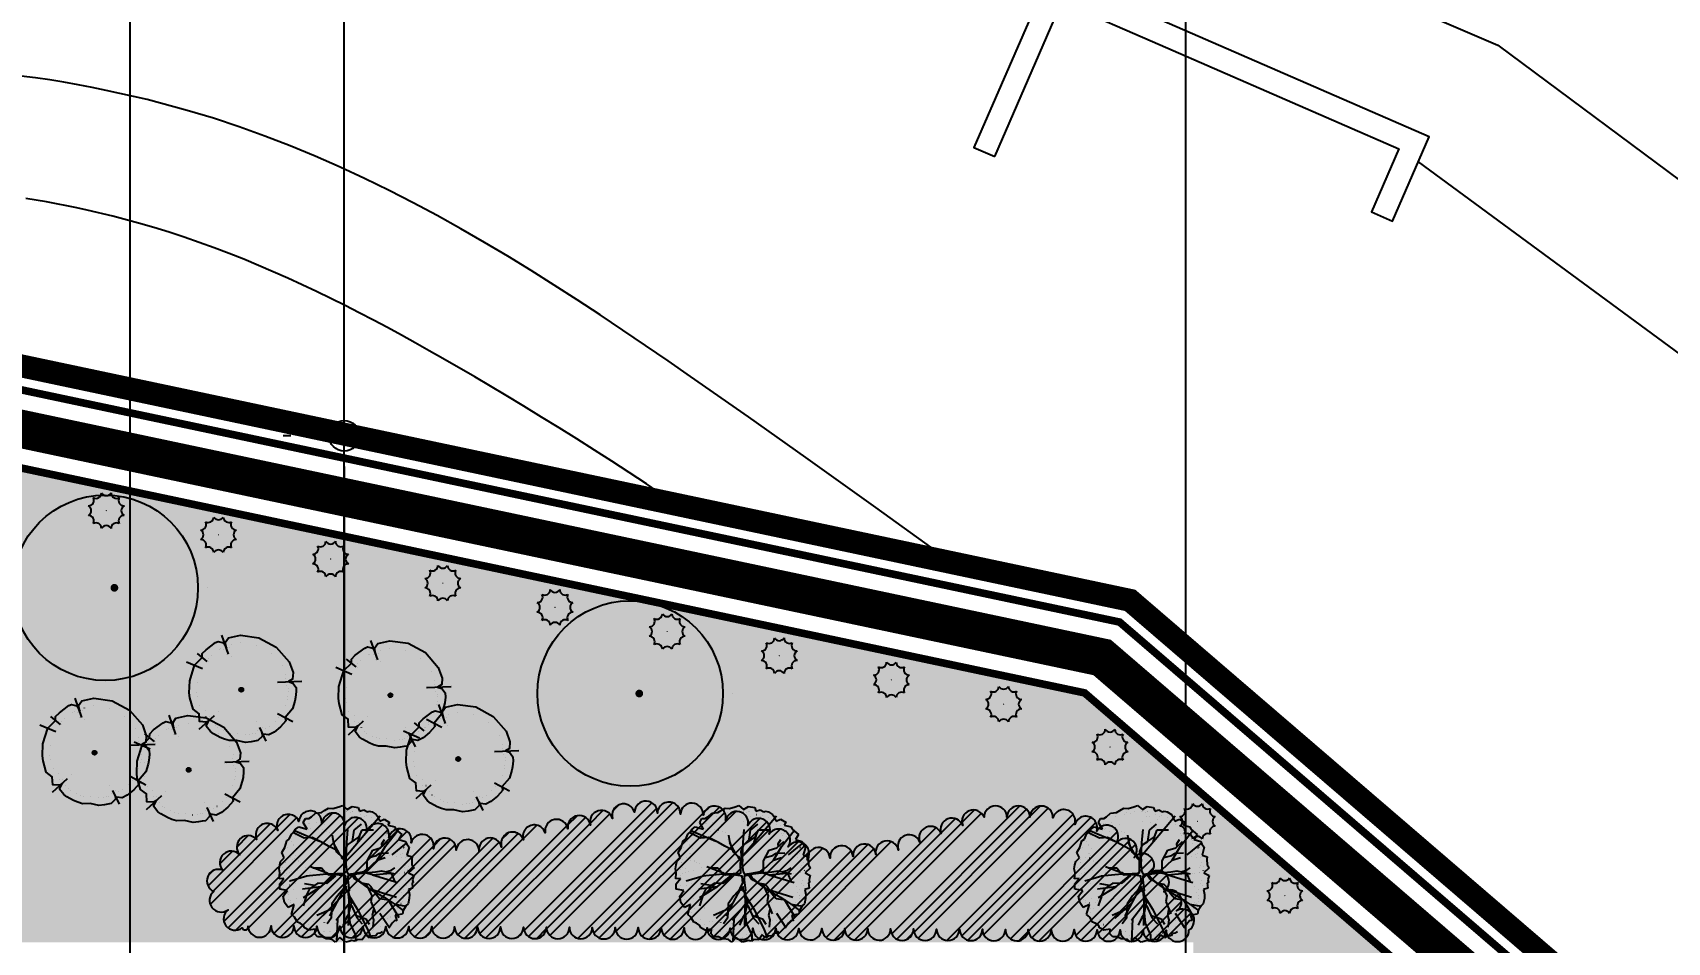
# Model space of a CAD drawing. Header units: millimetres. Extents: x 0 to 190005487, y 0 to 455456909.
# Drawn here: x 101599 to 122968, y 167891 to 179783 of the extents above; entities that cross this region are included whole.
import ezdxf
from ezdxf.xclip import XClip

# ---------------------------------------------------------------- set-up
doc = ezdxf.new("R2010")
doc.units = ezdxf.units.MM
doc.header["$LTSCALE"] = 800
doc.header["$MEASUREMENT"] = 0
doc.header["$XCLIPFRAME"] = 0
doc.header["$PDSIZE"] = -10
for name, pattern in [('CEN', [62, 60, -1, 0, -1]), ('CENTER', [2, 1.25, -0.25, 0.25, -0.25]), ('CONT', [2, 1, 1]), ('DOT2', [0.125, 0, -0.125]), ('XREF_BASE$0$PHANTOM', [63.5, 31.75, -6.35, 6.35, -6.35, 6.35, -6.35]), ('XREF_BASE$0$PHANTOMX2', [5, 2.5, -0.5, 0.5, -0.5, 0.5, -0.5])]:
    doc.linetypes.add(name, pattern=pattern)
doc.layers.get('0').update_dxf_attribs({"linetype": 'CONTINUOUS'})
doc.layers.get('Defpoints').update_dxf_attribs({"color": 153, "linetype": 'CONTINUOUS'})
for name, color, linetype in [('0-녹지', 71, 'CONTINUOUS'), ('1-1CON', 35, 'CONTINUOUS'), ('1-5CON', 30, 'CONTINUOUS'), ('1-HY', 8, 'CONTINUOUS'), ('1-낙차구조물', 7, 'CONTINUOUS'), ('1-물선', 5, 'CONTINUOUS'), ('_관목_Out', 7, 'CONTINUOUS'), ('_관목_Plant', 76, 'CONTINUOUS'), ('_교목_Plant', 90, 'CONTINUOUS'), ('CE-SLOP-FILL', 1, 'CONTINUOUS'), ('CEN', 1, 'CEN'), ('LSMD_CONT_LDREG_41500', 1, 'CONTINUOUS'), ('tc-2', 252, 'CONTINUOUS'), ('TEXT', 6, 'CONTINUOUS'), ('XREF_BASE$0$CE_PROPERTY LINE', 2, 'XREF_BASE$0$PHANTOM'), ('XREF_BASE$0$성토옹벽', 6, 'CONTINUOUS'), ('XREF_BASE$0$절토옹벽', 2, 'CONTINUOUS'), ('성토옹벽', 6, 'CONTINUOUS')]:
    doc.layers.add(name, color=color, linetype=linetype)
doc.styles.get("Standard").update_dxf_attribs({"font": 'SIMPLEX.shx'})
doc.dimstyles.new('SHP 600', dxfattribs={"dimscale": 400, "dimtxt": 3.5, "dimasz": 1, "dimexe": 2, "dimexo": 2, "dimgap": 1, "dimtad": 1, "dimdec": 0, "dimzin": 0, "dimdsep": 46, "dimtxsty": 'Standard', "dimblk": 'DIMDOT', "dimcen": 0.09, "dimclrt": 3, "dimadec": 0, "dimazin": 1, "dimtfac": 1, "dimtdec": 0, "dimtix": 1, "dimtmove": 2, "dimatfit": 0, "dimldrblk": 'DIMDOT', "dimfxl": 1, "dimtfillclr": 3, "dimtolj": 1, "dimtzin": 0, "dimarcsym": 0})

# ---------------------------------------------------------------- blocks, each defined once
blk = doc.blocks.new('G$C940A8A8A')
at = {"layer": 'LSMD_CONT_LDREG_41500', "color": 1, "linetype": 'Continuous', "const_width": 300, "flags": 128}
blk.add_lwpolyline([(142885, 66413), (152606, 122087), (144785, 119579), (143421, 121130), (137727, 124230), (130217, 126970), (123087, 133510), (108147, 137630), (87787, 140640), (75957, 139800), (74927, 144400), (66787, 156160), (47607, 165750), (36878, 161359), (29518, 161359), (25251, 162513), (21834, 161660), (14411, 163566), (13684, 162297), (13684, 140689), (13684, 131660)], dxfattribs=at)
blk = doc.blocks.new('현황측량 지적')
at = {"layer": '1-1CON', "color": 8, "linetype": 'Continuous', "elevation": 91000}
blk.add_lwpolyline([(-18911, 14764), (-19097, 14889), (-19323, 15039), (-19549, 15188), (-19776, 15335), (-20003, 15482), (-20232, 15627), (-20461, 15770), (-20692, 15913), (-20923, 16054), (-21155, 16193), (-21567, 16437), (-21982, 16677), (-22163, 16780), (-22344, 16882), (-22526, 16982), (-22708, 17082), (-22892, 17179), (-23076, 17276), (-23261, 17370), (-23447, 17463), (-23634, 17554), (-23822, 17643), (-24011, 17729), (-24201, 17813), (-24392, 17895), (-24584, 17975), (-24777, 18051), (-24972, 18125), (-25168, 18196), (-25365, 18264), (-25563, 18328), (-25763, 18390), (-25964, 18448), (-26297, 18537), (-26634, 18617), (-26767, 18647), (-26900, 18675), (-27033, 18701), (-27167, 18725), (-27302, 18748), (-27436, 18768)], dxfattribs=at)
at = {"layer": '1-5CON', "color": 8, "linetype": 'Continuous', "elevation": 90000}
blk.add_lwpolyline([(-15312, 14003), (-15415, 14077), (-15870, 14404), (-16325, 14731), (-16782, 15057), (-17239, 15383), (-17989, 15914), (-18744, 16442), (-19038, 16646), (-19333, 16849), (-19630, 17049), (-19928, 17248), (-20227, 17445), (-20527, 17638), (-20829, 17828), (-21134, 18014), (-21440, 18196), (-21748, 18374), (-22059, 18547), (-22372, 18714), (-22687, 18876), (-23006, 19032), (-23327, 19181), (-23651, 19324), (-23979, 19459), (-24310, 19587), (-24645, 19707), (-24983, 19819), (-25325, 19922), (-25850, 20064), (-26385, 20184), (-26568, 20223), (-26753, 20258), (-26938, 20291), (-27123, 20321), (-27310, 20347), (-27496, 20370)], dxfattribs=at)
at = {"layer": '1-HY'}
blk.add_lwpolyline([(-9232, 19250), (-3947, 15360), (4590, 12888), (14814, 11611), (29668, 11486), (43871, 11222), (58268, 11764)], dxfattribs=at)
at = {"layer": '1-낙차구조물', "color": 8}
blk.add_lwpolyline([(-14768, 19319), (-13890, 21336), (-12606, 20777), (-9486, 19419), (-9845, 18594), (-9570, 18474), (-9091, 19574), (-12486, 21052), (-14045, 21731), (-15043, 19438)], close=True, dxfattribs=at)
at = {"layer": '1-물선'}
blk.add_lwpolyline([(-44934, 45628), (-45234, 44552), (-40202, 36006), (-36558, 30745), (-32946, 27280), (-28703, 26132), (-22981, 25082), (-17858, 24152), (-13872, 23215), (-8192, 20776), (-3090, 16980), (4793, 14746), (14711, 13441), (29368, 13349), (43598, 13219), (57613, 14595), (70469, 17006), (84407, 19448), (91500, 21171), (99401, 23893), (104968, 25394), (115413, 27185), (131532, 26112), (138208, 25817)], dxfattribs=at)
at = {"rotation": 14.62512504690287}
blk.add_blockref('G$C940A8A8A', (-38193, -154447), dxfattribs=at)
blk = doc.blocks.new('대지현황레벨1')
at = {"layer": 'Defpoints', "color": 6}
blk.add_lwpolyline([(83289, -54110), (78638, 2214), (71704, -2187), (69992, -1031), (63700, 531), (55741, 1286), (47191, 5814), (31695, 6028), (11235, 3800), (0, 0), (-2158, 4191), (-13004, 13515), (-33984, 17951)], dxfattribs=at)
blk = doc.blocks.new('DIMDOT')
at = {"color": 0}
blk.add_line((-2, 0), (2, 0), dxfattribs=at)
for radius in [0.5, 0.25]:
    blk.add_circle((0, 0), radius, dxfattribs=at)
blk = doc.blocks.new('*D53')
at = {"color": 0, "lineweight": -2}
for p, q in [((104972, 174512), (104872, 174512)), ((105672, 174112), (105672, 126888)), ((104972, 126488), (104872, 126488))]:
    blk.add_line(p, q, dxfattribs=at)
at = {"layer": 'Defpoints', "color": 0}
for p in [(105772, 174512), (105672, 126488), (105772, 126488)]:
    blk.add_point(p, dxfattribs=at)
at = {"color": 0, "linetype": 'ByBlock', "lineweight": -2, "xscale": 400, "yscale": 400, "zscale": 400}
for p, rotation in [((105672, 174512), 90), ((105672, 126488), 270)]:
    blk.add_blockref('DIMDOT', p, dxfattribs=dict(at, rotation=rotation))
at = {"color": 3, "insert": (104571, 145588), "char_height": 1400, "attachment_point": 5, "rotation": 90}
blk.add_mtext('\\A1;48024', dxfattribs=at)
blk = doc.blocks.new('A$C61401735')
at = {"layer": 'CE-SLOP-FILL', "color": 251, "linetype": 'ByBlock', "flags": 128}
blk.add_lwpolyline([(144048, 136424), (143560, 142330), (136626, 137929), (134914, 139085), (128622, 140647), (120664, 141402), (112113, 145930), (96617, 146144), (76157, 143916), (64922, 140116), (62764, 144307), (51919, 153630), (30939, 158067), (16778, 147441), (12496, 138580), (8170, 126494), (4443, 125252), (6722, 116516)], dxfattribs=at)
blk = doc.blocks.new('A$C53055D6E')
at = {"layer": 'XREF_BASE$0$CE_PROPERTY LINE', "color": 8, "linetype": 'XREF_BASE$0$PHANTOMX2', "ltscale": 3, "flags": 128}
blk.add_lwpolyline([(24653, 158067), (15380, 151109), (8259, 149251), (3838, 149290), (748, 147602), (-6916, 147572), (-7299, 146160), (-1843, 125252), (436, 116516), (2171, 109870), (5326, 104706), (5798, 96717), (3940, 88655), (43, 76541), (81, 64279), (3722, 52297), (8342, 45951), (24954, 35648), (27528, 32946), (33205, 26984), (45785, 19196), (55262, 14961), (63842, 9900), (67943, 799), (71065, 403), (74495, 0), (71416, 11497), (72509, 16027), (80907, 20283), (84381, 29814), (86654, 26118), (86417, 19281), (94182, 16961), (94474, 13223), (94701, 13128), (143072, 50641), (145797, 73715), (141926, 86006), (137274, 142330), (130340, 137929), (128629, 139085), (122336, 140647), (114378, 141402), (105827, 145930), (90331, 146144), (69871, 143916), (58636, 140116), (56478, 144307), (45633, 153630)], close=True, dxfattribs=at)
at = {"layer": '성토옹벽', "color": 4, "linetype": 'Continuous', "ltscale": 10, "const_width": 100, "flags": 128}
for points in [[(55628, 144636), (45495, 153353), (24724, 157745), (15091, 150517), (8341, 148908), (803, 147102), (-6147, 145447), (-6595, 145340), (-1228, 124843)], [(54976, 143878), (45038, 152427), (24961, 156673), (15534, 149599), (8574, 147936), (913, 146102), (-5353, 144609), (-260, 125095)]]:
    blk.add_lwpolyline(points, dxfattribs=at)
at = {"layer": '성토옹벽', "color": 4, "linetype": 'CENTER', "ltscale": 100, "const_width": 500, "flags": 128}
blk.add_lwpolyline([(55302, 144257), (45267, 152890), (24842, 157209), (15312, 150058), (8457, 148427), (858, 146602), (-5991, 144975), (-5991, 144975), (-744, 124969)], dxfattribs=at)
blk = doc.blocks.new('XREF_BASE$0$A$C5E376D50')
at = {"layer": 'Defpoints', "linetype": 'Continuous', "flags": 128}
blk.add_lwpolyline([(359200, 258788), (354548, 315113), (347614, 310711), (345903, 311867), (339610, 313429), (331652, 314184), (323101, 318712), (307605, 318926), (287145, 316698), (275910, 312898), (273752, 317089), (262907, 326413), (241927, 330849), (227766, 320223), (223487, 311370)], dxfattribs=at)
blk = doc.blocks.new('XREF_BASE$0$A$C3CBC0631')
at = {"layer": 'XREF_BASE$0$CE_PROPERTY LINE', "color": 8, "linetype": 'XREF_BASE$0$PHANTOMX2', "ltscale": 3, "flags": 128}
blk.add_lwpolyline([(24653, 158067), (15380, 151109), (8259, 149251), (3838, 149290), (748, 147602), (-6916, 147572), (-7299, 146160), (-1843, 125252), (436, 116516), (2171, 109870), (5326, 104706), (5798, 96717), (3940, 88655), (43, 76542), (81, 64279), (3722, 52297), (8342, 45951), (24954, 35648), (27528, 32946), (33205, 26984), (45785, 19196), (55262, 14961), (63842, 9900), (67943, 799), (71065, 403), (74495, 0), (71416, 11497), (72509, 16027), (80907, 20283), (84381, 29814), (86654, 26118), (86417, 19281), (94182, 16961), (94474, 13223), (94701, 13128), (143072, 50641), (145797, 73715), (141926, 86006), (137274, 142330), (130340, 137929), (128629, 139085), (122336, 140647), (114378, 141402), (105828, 145930), (90331, 146144), (69871, 143916), (58636, 140116), (56478, 144307), (45633, 153630)], close=True, dxfattribs=at)
at = {"layer": 'XREF_BASE$0$절토옹벽', "color": 8, "linetype": 'ByBlock', "ltscale": 5, "const_width": 100, "flags": 128}
for points in [[(55628, 144636), (45495, 153353), (24724, 157745), (15091, 150517), (8375, 148764), (803, 147102), (-6578, 145344), (-6578, 145344), (-1228, 124843)], [(54976, 143878), (45038, 152427), (24961, 156673), (15550, 149647), (8574, 147936), (913, 146102), (-5353, 144609), (-260, 125095)]]:
    blk.add_lwpolyline(points, dxfattribs=at)
at = {"layer": 'XREF_BASE$0$절토옹벽', "color": 253, "const_width": 500, "flags": 128}
blk.add_lwpolyline([(55302, 144257), (45267, 152890), (24842, 157209), (15312, 150058), (8492, 148278), (858, 146602), (-5992, 144975), (-5992, 144975), (-744, 124969)], dxfattribs=at)
blk = doc.blocks.new('TL000073_0')
blk.add_hatch(color=256).paths.add_polyline_path([(0.024, 0, 1), (-0.024, 0, 1)])
at = {"color": 0}
blk.add_lwpolyline([(-0.187, 0.55), (-0.149, 0.605), (-0.009, 0.635), (0.205, 0.607), (0.409, 0.497), (0.558, 0.324), (0.604, 0.199), (0.598, 0.124), (0.551, 0.095), (0.6, 0.078), (0.639, 0.026), (0.641, -0.022), (0.634, -0.09), (0.625, -0.132), (0.597, -0.223), (0.511, -0.326), (0.519, -0.364), (0.457, -0.434), (0.382, -0.497), (0.321, -0.528), (0.257, -0.519), (0.24, -0.502), (0.246, -0.541), (0.195, -0.594), (0.156, -0.6), (0.115, -0.608), (0.05, -0.615), (-0.05, -0.593), (-0.141, -0.595), (-0.196, -0.578), (-0.247, -0.557), (-0.325, -0.515), (-0.36, -0.489), (-0.411, -0.424), (-0.375, -0.356), (-0.411, -0.378), (-0.488, -0.373), (-0.493, -0.28), (-0.563, -0.228), (-0.6, -0.096), (-0.607, -0.038), (-0.602, 0.103), (-0.545, 0.287), (-0.456, 0.375), (-0.455, 0.422), (-0.41, 0.467), (-0.299, 0.55), (-0.268, 0.563), (-0.206, 0.548), (-0.173, 0.485)], close=True, dxfattribs=at)
blk.add_circle((0, 0), 0.0236)
at = {"layer": 'tc-2', "linetype": 'CONT', "flags": 128}
for points in [[(-0.149, 0.413), (-0.228, 0.637)], [(-0.399, 0.33), (-0.512, 0.421)], [(-0.638, 0.327), (-0.452, 0.247)], [(0.422, 0.089), (0.707, 0.101)], [(-0.318, -0.305), (-0.495, -0.466)], [(0.422, -0.278), (0.6, -0.373)], [(0.211, -0.44), (0.287, -0.602)]]:
    blk.add_lwpolyline(points, dxfattribs=at)
at = {"layer": 'tc-2', "linetype": 'DOT2'}
blk.add_lwpolyline([(-0.141, 0.49), (-0.119, 0.522), (-0.007, 0.546), (0.177, 0.521), (0.352, 0.427), (0.479, 0.278), (0.517, 0.175), (0.514, 0.127), (0.436, 0.079), (0.524, 0.048), (0.55, 0.014), (0.551, -0.019), (0.545, -0.077), (0.538, -0.113), (0.514, -0.188), (0.432, -0.286), (0.439, -0.32), (0.394, -0.372), (0.33, -0.426), (0.285, -0.449), (0.243, -0.442), (0.179, -0.377), (0.194, -0.478), (0.163, -0.51), (0.136, -0.514), (0.1, -0.521), (0.046, -0.527), (-0.042, -0.508), (-0.124, -0.51), (-0.167, -0.496), (-0.211, -0.478), (-0.278, -0.442), (-0.306, -0.422), (-0.339, -0.379), (-0.269, -0.25), (-0.376, -0.314), (-0.415, -0.311), (-0.418, -0.238), (-0.484, -0.19), (-0.515, -0.082), (-0.521, -0.033), (-0.516, 0.088), (-0.468, 0.245), (-0.384, 0.327), (-0.384, 0.369), (-0.352, 0.401), (-0.257, 0.472), (-0.239, 0.479), (-0.203, 0.471), (-0.173, 0.412), (-0.12, 0.392)], close=True, dxfattribs=at)
at = {"layer": 'tc-2', "linetype": 'DOT2', "flags": 128}
for points in [[(0.422, -0.278), (0, 0), (-0.149, 0.413)], [(-0.399, 0.33), (-0.008, 0.022), (-0.452, 0.247)], [(-0.318, -0.305), (0, 0), (0.422, 0.089)]]:
    blk.add_lwpolyline(points, dxfattribs=at)
blk.add_lwpolyline([(0.211, -0.44), (0, 0)], close=True, dxfattribs=at)
blk = doc.blocks.new('TL000015_0')
at = {"color": 0}
for p, q in [((-0.223, 0.655), (-0.182, 0.679)), ((-0.182, 0.679), (-0.138, 0.675)), ((-0.138, 0.675), (-0.079, 0.692)), ((-0.079, 0.692), (-0.042, 0.707)), ((-0.042, 0.707), (0.008, 0.666)), ((0.008, 0.666), (0.058, 0.697)), ((0.058, 0.697), (0.121, 0.686)), ((0.121, 0.686), (0.134, 0.647)), ((-0.441, 0.534), (-0.419, 0.573)), ((-0.401, 0.463), (-0.441, 0.534)), ((-0.419, 0.573), (-0.386, 0.575)), ((-0.386, 0.575), (-0.358, 0.59)), ((-0.358, 0.59), (-0.317, 0.629)), ((-0.317, 0.629), (-0.256, 0.634)), ((-0.256, 0.634), (-0.223, 0.655)), ((-0.007, 0.185), (0.344, 0.601)), ((0.079, 0.456), (0.152, 0.515)), ((0.134, 0.647), (0.177, 0.662)), ((0.177, 0.662), (0.214, 0.642)), ((0.214, 0.642), (0.23, 0.649)), ((0.23, 0.649), (0.262, 0.64)), ((0.262, 0.64), (0.304, 0.616)), ((0.304, 0.616), (0.312, 0.601)), ((0.312, 0.601), (0.34, 0.547)), ((0.34, 0.547), (0.386, 0.568)), ((0.386, 0.568), (0.441, 0.534)), ((0.441, 0.534), (0.423, 0.506)), ((0.423, 0.506), (0.493, 0.49)), ((-0.63, 0.277), (-0.61, 0.344)), ((-0.61, 0.344), (-0.584, 0.362)), ((-0.584, 0.362), (-0.562, 0.414)), ((-0.562, 0.414), (-0.536, 0.436)), ((-0.431, 0.373), (-0.541, 0.426)), ((-0.536, 0.436), (-0.519, 0.466)), ((-0.275, 0.337), (-0.53, 0.447)), ((-0.519, 0.466), (-0.486, 0.49)), ((-0.486, 0.49), (-0.401, 0.463)), ((-0.35, 0.38), (-0.431, 0.373)), ((-0.249, 0.328), (-0.35, 0.38)), ((-0.132, 0.338), (-0.142, 0.402)), ((-0.097, 0.228), (-0.132, 0.338)), ((0.011, 0.461), (0, 0.33)), ((0.01, 0.306), (0.062, 0.338)), ((0.04, 0.326), (0.13, 0.387)), ((0.062, 0.338), (0.079, 0.456)), ((0.117, 0.332), (0.135, 0.396)), ((0.13, 0.387), (0.16, 0.458)), ((0.16, 0.458), (0.275, 0.458)), ((0.348, 0.275), (0.419, 0.338)), ((0.361, 0.316), (0.388, 0.36)), ((0.398, 0.291), (0.523, 0.452)), ((0.493, 0.49), (0.502, 0.466)), ((0.502, 0.466), (0.567, 0.41)), ((0.567, 0.41), (0.536, 0.359)), ((0.536, 0.359), (0.604, 0.34)), ((0.604, 0.34), (0.615, 0.312)), ((-0.673, 0.133), (-0.636, 0.172)), ((-0.66, 0.227), (-0.63, 0.277)), ((-0.636, 0.172), (-0.66, 0.227)), ((-0.183, 0.292), (-0.249, 0.328)), ((-0.11, 0.253), (-0.183, 0.292)), ((-0.137, 0.324), (-0.076, 0.214)), ((-0.044, 0.179), (-0.097, 0.228)), ((-0.076, 0.214), (-0.044, 0.182)), ((-0.017, 0.235), (0.01, 0.306)), ((-0.009, 0.16), (-0.017, 0.235)), ((0, 0.33), (-0.008, 0.158)), ((0.211, 0.14), (0.268, 0.25)), ((0.228, 0.174), (0.307, 0.196)), ((0.268, 0.25), (0.348, 0.275)), ((0.307, 0.196), (0.341, 0.221)), ((0.312, 0.148), (0.398, 0.291)), ((0.312, 0.148), (0.396, 0.174)), ((0.341, 0.221), (0.429, 0.223)), ((0.363, 0.284), (0.361, 0.316)), ((0.466, 0.204), (0.612, 0.321)), ((0.582, 0.281), (0.588, 0.276)), ((0.615, 0.312), (0.639, 0.281)), ((0.639, 0.281), (0.617, 0.198)), ((0.617, 0.198), (0.671, 0.181)), ((0.671, 0.181), (0.667, 0.157)), ((-0.689, 0.059), (-0.682, 0.101)), ((-0.68, 0.018), (-0.689, 0.059)), ((-0.686, -0.042), (-0.68, 0.018)), ((-0.682, 0.101), (-0.673, 0.133)), ((-0.203, 0.006), (-0.413, -0.015)), ((-0.208, 0.017), (-0.368, 0.079)), ((-0.254, 0.066), (-0.342, 0.066)), ((-0.215, 0.017), (-0.254, 0.066)), ((0.267, -0.003), (0.19, 0.02)), ((0.192, 0.017), (0.297, 0.03)), ((0.312, 0.148), (0.204, 0.045)), ((0.211, 0.044), (0.211, 0.14)), ((0.267, -0.003), (0.449, 0.016)), ((0.297, 0.03), (0.358, 0.04)), ((0.358, 0.04), (0.495, 0.008)), ((0.402, 0.03), (0.461, 0.047)), ((0.461, 0.047), (0.495, 0.071)), ((0.461, 0.01), (0.491, -0.068)), ((0.629, 0.042), (0.627, 0.039)), ((0.691, 0.068), (0.635, 0.018)), ((0.635, 0.018), (0.689, -0.01)), ((0.667, 0.157), (0.669, 0.101)), ((0.669, 0.101), (0.691, 0.068)), ((-0.638, -0.038), (-0.686, -0.042)), ((-0.682, -0.095), (-0.638, -0.038)), ((-0.682, -0.147), (-0.682, -0.095)), ((-0.602, -0.161), (-0.682, -0.147)), ((-0.645, -0.219), (-0.602, -0.161)), ((-0.406, -0.014), (-0.58, -0.066)), ((-0.262, -0.123), (-0.45, -0.147)), ((-0.278, -0.133), (-0.443, -0.238)), ((-0.328, -0.112), (-0.428, -0.093)), ((-0.379, -0.144), (-0.418, -0.227)), ((-0.293, -0.088), (-0.379, -0.144)), ((-0.203, -0.09), (-0.293, -0.088)), ((-0.262, -0.123), (-0.278, -0.133)), ((-0.262, -0.123), (-0.138, -0.022)), ((-0.112, -0.012), (-0.203, -0.09)), ((-0.026, -0.149), (-0.173, -0.422)), ((-0.138, -0.022), (-0.123, -0.003)), ((-0.029, -0.144), (-0.093, -0.218)), ((0.111, -0.051), (0.152, -0.083)), ((0.213, -0.129), (0.113, -0.055)), ((0.152, -0.083), (0.226, -0.098)), ((0.199, -0.095), (0.258, -0.218)), ((0.213, -0.129), (0.246, -0.15)), ((0.226, -0.098), (0.25, -0.122)), ((0.239, -0.145), (0.51, -0.229)), ((0.246, -0.15), (0.384, -0.229)), ((0.25, -0.122), (0.295, -0.191)), ((0.267, -0.003), (0.524, -0.08)), ((0.676, -0.138), (0.633, -0.15)), ((0.633, -0.15), (0.643, -0.202)), ((0.682, -0.08), (0.671, -0.083)), ((0.671, -0.083), (0.676, -0.138)), ((0.689, -0.01), (0.676, -0.051)), ((0.676, -0.051), (0.682, -0.08)), ((-0.632, -0.286), (-0.645, -0.219)), ((-0.597, -0.334), (-0.632, -0.286)), ((-0.534, -0.306), (-0.597, -0.334)), ((-0.562, -0.406), (-0.534, -0.306)), ((-0.411, -0.223), (-0.443, -0.318)), ((-0.101, -0.289), (-0.273, -0.448)), ((-0.149, -0.298), (-0.156, -0.445)), ((-0.093, -0.218), (-0.149, -0.298)), ((0.022, -0.306), (-0.105, -0.469)), ((0.014, -0.17), (0.023, -0.261)), ((0.017, -0.199), (0.114, -0.355)), ((0.018, -0.171), (0.047, -0.291)), ((0.023, -0.261), (0.018, -0.518)), ((0.047, -0.291), (0.025, -0.391)), ((0.05, -0.316), (0.108, -0.445)), ((0.258, -0.218), (0.248, -0.274)), ((0.248, -0.274), (0.299, -0.399)), ((0.295, -0.191), (0.339, -0.245)), ((0.339, -0.245), (0.434, -0.257)), ((0.384, -0.229), (0.507, -0.313)), ((0.427, -0.258), (0.534, -0.436)), ((0.49, -0.301), (0.609, -0.323)), ((0.507, -0.313), (0.583, -0.368)), ((0.61, -0.315), (0.578, -0.365)), ((0.63, -0.299), (0.61, -0.315)), ((0.641, -0.243), (0.63, -0.299)), ((0.643, -0.202), (0.641, -0.243)), ((-0.53, -0.434), (-0.562, -0.406)), ((-0.501, -0.484), (-0.53, -0.434)), ((-0.473, -0.497), (-0.501, -0.484)), ((-0.438, -0.521), (-0.473, -0.497)), ((-0.154, -0.352), (-0.301, -0.416)), ((-0.156, -0.445), (-0.198, -0.502)), ((-0.092, -0.452), (-0.102, -0.682)), ((-0.002, -0.443), (-0.034, -0.516)), ((0.025, -0.401), (-0.002, -0.443)), ((0.025, -0.391), (0.035, -0.497)), ((0.035, -0.497), (0.091, -0.617)), ((0.099, -0.418), (0.199, -0.45)), ((0.108, -0.445), (0.162, -0.502)), ((0.114, -0.355), (0.218, -0.562)), ((0.199, -0.45), (0.233, -0.507)), ((0.275, -0.355), (0.263, -0.418)), ((0.263, -0.418), (0.277, -0.46)), ((0.277, -0.46), (0.268, -0.536)), ((0.342, -0.394), (0.435, -0.535)), ((0.467, -0.497), (0.432, -0.545)), ((0.493, -0.469), (0.467, -0.497)), ((0.515, -0.471), (0.493, -0.469)), ((0.571, -0.402), (0.499, -0.415)), ((0.499, -0.415), (0.515, -0.471)), ((0.578, -0.365), (0.571, -0.402)), ((-0.429, -0.543), (-0.438, -0.521)), ((-0.386, -0.567), (-0.429, -0.543)), ((-0.321, -0.556), (-0.386, -0.567)), ((-0.323, -0.606), (-0.321, -0.556)), ((-0.295, -0.634), (-0.323, -0.606)), ((-0.249, -0.634), (-0.295, -0.634)), ((-0.208, -0.656), (-0.249, -0.634)), ((-0.197, -0.656), (-0.208, -0.656)), ((-0.145, -0.663), (-0.197, -0.656)), ((-0.112, -0.689), (-0.145, -0.663)), ((-0.069, -0.643), (-0.112, -0.689)), ((-0.005, -0.689), (-0.069, -0.643)), ((0.11, -0.663), (0.088, -0.68)), ((0.091, -0.617), (0.091, -0.666)), ((0.162, -0.667), (0.11, -0.663)), ((0.197, -0.616), (0.162, -0.667)), ((0.236, -0.647), (0.197, -0.616)), ((0.218, -0.562), (0.25, -0.642)), ((0.258, -0.628), (0.236, -0.647)), ((0.301, -0.626), (0.258, -0.628)), ((0.317, -0.602), (0.301, -0.626)), ((0.343, -0.597), (0.317, -0.602)), ((0.367, -0.584), (0.343, -0.597)), ((0.023, -0.682), (-0.005, -0.689)), ((0.053, -0.673), (0.023, -0.682)), ((0.088, -0.68), (0.053, -0.673))]:
    blk.add_line(p, q, dxfattribs=at)
blk.add_lwpolyline([(0.077, 0.002), (0.077, -0.004), (0.096, -0.035), (0.118, -0.05), (0.109, -0.06), (0.08, -0.038), (0.056, -0.006), (0.014, -0.014), (0.014, -0.054), (0.026, -0.167), (0.005, -0.173), (0.002, -0.124), (-0.007, -0.132), (-0.018, -0.158), (-0.03, -0.145), (-0.001, -0.088), (-0.008, -0.014), (-0.026, -0.011), (-0.074, -0.004), (-0.109, -0.003), (-0.178, -0.004), (-0.214, 0.011), (-0.203, 0.022), (-0.181, 0.009), (-0.098, 0.011), (-0.033, 0.012), (-0.02, 0.019), (-0.023, 0.107), (-0.021, 0.144), (-0.049, 0.173), (-0.042, 0.185), (-0.025, 0.162), (-0.004, 0.157), (-0.007, 0.104), (0.003, 0.028), (0.017, 0.006), (0.093, 0.016), (0.181, 0.031), (0.203, 0.052), (0.206, 0.035), (0.192, 0.025), (0.187, 0.015)], close=True)
at = {"layer": 'tc-2', "linetype": 'DOT2'}
for p, q in [((-0.154, 0.361), (-0.167, 0.673)), ((0.011, 0.461), (-0.095, 0.687)), ((0.011, 0.461), (-0.005, 0.693)), ((0.005, 0.546), (0.062, 0.69)), ((0.05, 0.598), (0.059, 0.701)), ((0.146, 0.478), (0.09, 0.687)), ((0.135, 0.396), (0.174, 0.67)), ((-0.365, 0.475), (-0.426, 0.505)), ((-0.248, 0.335), (-0.424, 0.549)), ((-0.385, 0.519), (-0.373, 0.524)), ((-0.383, 0.458), (-0.385, 0.519)), ((-0.373, 0.524), (-0.287, 0.463)), ((-0.331, 0.436), (-0.352, 0.597)), ((-0.311, 0.534), (-0.316, 0.625)), ((-0.247, 0.458), (-0.311, 0.534)), ((-0.287, 0.463), (-0.269, 0.59)), ((-0.137, 0.324), (-0.277, 0.633)), ((-0.269, 0.59), (-0.172, 0.613)), ((-0.223, 0.514), (-0.222, 0.657)), ((-0.172, 0.613), (-0.157, 0.636)), ((-0.157, 0.636), (-0.115, 0.628)), ((-0.115, 0.628), (-0.071, 0.646)), ((-0.071, 0.646), (0.002, 0.646)), ((0.002, 0.646), (0.005, 0.65)), ((0.005, 0.65), (0.039, 0.631)), ((0.039, 0.631), (0.058, 0.646)), ((0.094, 0.532), (0.05, 0.598)), ((0.058, 0.646), (0.063, 0.643)), ((0.063, 0.643), (0.077, 0.595)), ((0.077, 0.595), (0.141, 0.614)), ((0.121, 0.493), (0.094, 0.532)), ((0.141, 0.614), (0.184, 0.597)), ((0.152, 0.515), (0.27, 0.63)), ((0.158, 0.561), (0.245, 0.647)), ((0.184, 0.597), (0.202, 0.601)), ((0.194, 0.423), (0.437, 0.536)), ((0.202, 0.601), (0.26, 0.581)), ((0.26, 0.581), (0.298, 0.536)), ((0.275, 0.458), (0.388, 0.505)), ((0.298, 0.536), (0.331, 0.54)), ((0.331, 0.54), (0.345, 0.513)), ((0.345, 0.513), (0.414, 0.48)), ((0.388, 0.505), (0.407, 0.549)), ((0.403, 0.4), (0.461, 0.515)), ((-0.604, 0.277), (-0.563, 0.335)), ((-0.543, 0.309), (-0.587, 0.348)), ((-0.563, 0.335), (-0.541, 0.298)), ((-0.541, 0.298), (-0.519, 0.397)), ((-0.519, 0.397), (-0.485, 0.409)), ((-0.485, 0.409), (-0.471, 0.443)), ((-0.471, 0.443), (-0.383, 0.458)), ((-0.254, 0.434), (-0.308, 0.451)), ((-0.137, 0.324), (-0.275, 0.337)), ((-0.205, 0.444), (-0.254, 0.434)), ((-0.178, 0.434), (-0.247, 0.458)), ((-0.142, 0.402), (-0.178, 0.434)), ((-0.137, 0.39), (-0.171, 0.475)), ((0.37, 0.245), (0.403, 0.4)), ((0.388, 0.36), (0.397, 0.419)), ((0.388, 0.275), (0.596, 0.351)), ((0.397, 0.419), (0.427, 0.451)), ((0.414, 0.48), (0.425, 0.47)), ((0.414, 0.422), (0.501, 0.477)), ((0.419, 0.338), (0.449, 0.39)), ((0.425, 0.47), (0.425, 0.431)), ((0.425, 0.431), (0.51, 0.364)), ((0.427, 0.451), (0.444, 0.5)), ((0.449, 0.39), (0.527, 0.429)), ((0.51, 0.364), (0.523, 0.349)), ((0.523, 0.349), (0.517, 0.319)), ((0.527, 0.429), (0.535, 0.431)), ((-0.555, 0.151), (-0.661, 0.207)), ((-0.534, 0.167), (-0.634, 0.201)), ((-0.536, 0.211), (-0.632, 0.286)), ((-0.621, 0.15), (-0.571, 0.18)), ((-0.544, 0.217), (-0.608, 0.333)), ((-0.571, 0.18), (-0.604, 0.277)), ((-0.514, 0.27), (-0.543, 0.309)), ((-0.472, 0.119), (-0.536, 0.211)), ((-0.524, 0.191), (-0.514, 0.27)), ((-0.489, 0.137), (-0.524, 0.191)), ((0.396, 0.174), (0.634, 0.274)), ((0.424, 0.223), (0.508, 0.189)), ((0.429, 0.223), (0.522, 0.24)), ((0.441, 0.193), (0.671, 0.163)), ((0.508, 0.189), (0.554, 0.204)), ((0.517, 0.319), (0.582, 0.281)), ((0.522, 0.24), (0.569, 0.277)), ((0.554, 0.204), (0.635, 0.186)), ((0.563, 0.177), (0.651, 0.23)), ((0.569, 0.277), (0.625, 0.292)), ((0.588, 0.276), (0.575, 0.213)), ((0.575, 0.213), (0.602, 0.174)), ((0.602, 0.174), (0.615, 0.128)), ((-0.446, 0.109), (-0.69, 0.065)), ((-0.531, 0.142), (-0.68, 0.134)), ((-0.651, 0.074), (-0.673, 0.074)), ((-0.583, 0.064), (-0.651, 0.074)), ((-0.635, 0.057), (-0.617, 0.076)), ((-0.614, 0.015), (-0.635, 0.057)), ((-0.585, 0.025), (-0.634, -0.005)), ((-0.63, -0.042), (-0.614, 0.015)), ((-0.625, 0.128), (-0.621, 0.15)), ((-0.624, 0.122), (-0.625, 0.128)), ((-0.617, 0.076), (-0.624, 0.122)), ((-0.499, 0.044), (-0.585, 0.025)), ((-0.56, 0.03), (-0.583, 0.064)), ((-0.368, 0.079), (-0.555, 0.151)), ((-0.494, 0.142), (-0.534, 0.167)), ((-0.365, 0.02), (-0.499, 0.044)), ((-0.421, 0.076), (-0.494, 0.142)), ((-0.342, 0.066), (-0.421, 0.076)), ((-0.303, 0.066), (-0.365, 0.02)), ((0.449, 0.016), (0.69, -0.001)), ((0.495, 0.071), (0.589, 0.069)), ((0.495, 0.008), (0.591, 0.022)), ((0.519, 0.011), (0.685, 0.087)), ((0.538, 0.01), (0.687, -0.067)), ((0.589, 0.069), (0.63, 0.086)), ((0.591, 0.022), (0.682, -0.034)), ((0.627, 0.039), (0.593, 0.02)), ((0.593, 0.02), (0.608, -0.06)), ((0.615, 0.128), (0.603, 0.094)), ((0.603, 0.094), (0.629, 0.042)), ((0.63, 0.086), (0.664, 0.106)), ((-0.413, -0.015), (-0.692, -0.017)), ((-0.58, -0.066), (-0.686, -0.092)), ((-0.634, -0.005), (-0.673, -0.009)), ((-0.527, -0.05), (-0.673, -0.161)), ((-0.58, -0.11), (-0.673, -0.11)), ((-0.45, -0.147), (-0.662, -0.201)), ((-0.64, -0.106), (-0.63, -0.042)), ((-0.539, -0.152), (-0.64, -0.106)), ((-0.454, -0.148), (-0.633, -0.278)), ((-0.595, -0.179), (-0.539, -0.152)), ((-0.524, -0.095), (-0.58, -0.11)), ((-0.428, -0.093), (-0.524, -0.095)), ((-0.316, -0.158), (-0.392, -0.343)), ((0.213, -0.129), (0.342, -0.394)), ((0.483, -0.067), (0.582, -0.147)), ((0.491, -0.068), (0.603, -0.093)), ((0.524, -0.08), (0.679, -0.122)), ((0.545, -0.118), (0.582, -0.21)), ((0.617, -0.106), (0.56, -0.181)), ((0.582, -0.147), (0.658, -0.205)), ((0.603, -0.093), (0.65, -0.144)), ((0.608, -0.06), (0.617, -0.106)), ((-0.597, -0.257), (-0.627, -0.269)), ((-0.443, -0.238), (-0.602, -0.34)), ((-0.6, -0.193), (-0.595, -0.179)), ((-0.588, -0.201), (-0.6, -0.193)), ((-0.509, -0.24), (-0.597, -0.257)), ((-0.47, -0.289), (-0.592, -0.311)), ((-0.571, -0.26), (-0.588, -0.201)), ((-0.569, -0.28), (-0.571, -0.26)), ((-0.534, -0.291), (-0.569, -0.28)), ((-0.357, -0.184), (-0.563, -0.401)), ((-0.524, -0.346), (-0.534, -0.291)), ((-0.453, -0.269), (-0.509, -0.24)), ((-0.443, -0.318), (-0.489, -0.347)), ((-0.418, -0.227), (-0.47, -0.289)), ((0.289, -0.286), (0.298, -0.471)), ((0.434, -0.257), (0.557, -0.294)), ((0.51, -0.229), (0.628, -0.284)), ((0.542, -0.287), (0.529, -0.335)), ((0.576, -0.275), (0.542, -0.287)), ((0.557, -0.294), (0.593, -0.333)), ((0.56, -0.181), (0.58, -0.211)), ((0.58, -0.243), (0.576, -0.275)), ((0.58, -0.211), (0.58, -0.243)), ((0.582, -0.21), (0.64, -0.257)), ((-0.531, -0.36), (-0.524, -0.346)), ((-0.521, -0.388), (-0.531, -0.36)), ((-0.434, -0.458), (-0.521, -0.388)), ((-0.489, -0.347), (-0.499, -0.455)), ((-0.392, -0.343), (-0.497, -0.48)), ((-0.389, -0.337), (-0.434, -0.537)), ((-0.34, -0.478), (-0.434, -0.458)), ((-0.403, -0.548), (-0.34, -0.478)), ((-0.311, -0.48), (-0.391, -0.514)), ((-0.273, -0.448), (-0.383, -0.574)), ((-0.173, -0.422), (-0.329, -0.607)), ((-0.301, -0.416), (-0.311, -0.48)), ((-0.228, -0.487), (-0.276, -0.632)), ((-0.117, -0.499), (-0.249, -0.644)), ((-0.105, -0.469), (-0.184, -0.665)), ((-0.183, -0.489), (-0.161, -0.578)), ((0.143, -0.413), (0.148, -0.673)), ((0.168, -0.462), (0.279, -0.546)), ((0.298, -0.471), (0.35, -0.593)), ((0.299, -0.399), (0.346, -0.418)), ((0.335, -0.38), (0.498, -0.476)), ((0.347, -0.469), (0.343, -0.534)), ((0.346, -0.418), (0.39, -0.467)), ((0.432, -0.545), (0.347, -0.469)), ((0.347, -0.469), (0.367, -0.584)), ((0.372, -0.472), (0.347, -0.469)), ((0.424, -0.446), (0.372, -0.472)), ((0.39, -0.467), (0.424, -0.524)), ((0.451, -0.441), (0.424, -0.446)), ((0.453, -0.423), (0.451, -0.441)), ((0.526, -0.343), (0.453, -0.346)), ((0.453, -0.346), (0.453, -0.423)), ((0.529, -0.335), (0.526, -0.343)), ((-0.391, -0.514), (-0.443, -0.516)), ((-0.302, -0.556), (-0.403, -0.548)), ((-0.232, -0.582), (-0.302, -0.556)), ((-0.225, -0.578), (-0.259, -0.634)), ((-0.169, -0.584), (-0.232, -0.582)), ((-0.198, -0.502), (-0.225, -0.578)), ((-0.119, -0.618), (-0.169, -0.584)), ((-0.161, -0.578), (-0.129, -0.651)), ((-0.044, -0.616), (-0.119, -0.618)), ((-0.003, -0.643), (-0.044, -0.616)), ((-0.034, -0.516), (-0.039, -0.602)), ((-0.039, -0.602), (-0.039, -0.654)), ((0.036, -0.61), (-0.003, -0.643)), ((0.018, -0.518), (0.014, -0.689)), ((0.018, -0.518), (0.084, -0.684)), ((0.098, -0.571), (0.036, -0.61)), ((0.154, -0.61), (0.098, -0.571)), ((0.188, -0.604), (0.154, -0.61)), ((0.162, -0.502), (0.174, -0.58)), ((0.174, -0.58), (0.223, -0.624)), ((0.215, -0.597), (0.188, -0.604)), ((0.218, -0.572), (0.215, -0.597)), ((0.271, -0.515), (0.218, -0.572)), ((0.233, -0.507), (0.28, -0.556)), ((0.268, -0.536), (0.265, -0.57)), ((0.265, -0.57), (0.27, -0.617)), ((0.343, -0.534), (0.271, -0.515)), ((0.279, -0.546), (0.322, -0.609)), ((0.28, -0.556), (0.339, -0.578))]:
    blk.add_line(p, q, dxfattribs=at)
blk = doc.blocks.new('TE000013_0')
at = {"const_width": 0.0239}
blk.add_lwpolyline([(-0.012, 0, 1), (0.012, 0, 1)], format="xyb", close=True, dxfattribs=at)
at = {"color": 0}
for centre, start, end in [((-0.42, 0.727), 240.56118, 359.43882), ((0, 0.839), 210.56118, 329.43882), ((0.42, 0.727), 180.56118, 299.43882), ((-0.727, 0.42), 270.56118, 29.43882), ((-0.839, 0), 300.56118, 59.43882), ((0.727, 0.42), 150.56118, 269.43882), ((0.839, 0), 120.56118, 239.43882), ((-0.727, -0.42), 330.56118, 89.43882), ((-0.42, -0.727), 0.56118, 119.43882), ((0, -0.839), 30.56118, 149.43882), ((0.42, -0.727), 60.56118, 179.43882), ((0.727, -0.42), 90.56118, 209.43882)]:
    blk.add_arc(centre, 0.225, start, end, dxfattribs=at)
blk = doc.blocks.new('TL000074_0')
at = {"const_width": 0.0211}
blk.add_lwpolyline([(-0.0105, 0, 1), (0.0105, 0, 1)], format="xyb", close=True, dxfattribs=at)
at = {"color": 0}
blk.add_circle((-0.0498, 0), 0.5052, dxfattribs=at)
at = {"layer": 'tc-2', "linetype": 'DOT2'}
blk.add_circle((0, 0), 0.5052, dxfattribs=at)
blk = doc.blocks.new('G$CBD6E5784')
at = {"layer": '0-녹지'}
h = blk.add_hatch(color=256, dxfattribs=at)
h.dxf.hatch_style = 1
edge = h.paths.add_edge_path()
edge.add_line((7794, 201355), (7902, 200937))
edge.add_line((7902, 200937), (11057, 195774))
edge.add_line((11057, 195774), (11530, 187784))
edge.add_line((11530, 187784), (9671, 179723))
edge.add_line((9671, 179723), (5774, 167609))
edge.add_line((5774, 167609), (5813, 155347))
edge.add_line((5813, 155347), (9453, 143365))
edge.add_line((9453, 143365), (14073, 137018))
edge.add_line((14073, 137018), (30686, 126716))
edge.add_line((30686, 126716), (33260, 124014))
edge.add_line((33260, 124014), (38937, 118052))
edge.add_line((38937, 118052), (51516, 110264))
edge.add_line((51516, 110264), (60993, 106028))
edge.add_line((60993, 106028), (69573, 100968))
edge.add_line((69573, 100968), (73674, 91866))
edge.add_line((73674, 91866), (80226, 91068))
edge.add_line((80226, 91068), (77147, 102565))
edge.add_line((77147, 102565), (78239, 107093))
edge.add_line((78239, 107093), (86638, 111351))
edge.add_line((86638, 111351), (90112, 120882))
edge.add_line((90112, 120882), (92385, 117186))
edge.add_line((92385, 117186), (92148, 110349))
edge.add_line((92148, 110349), (99913, 108028))
edge.add_line((99913, 108028), (100206, 104291))
edge.add_line((100206, 104291), (100433, 104196))
edge.add_line((100433, 104196), (148803, 141709))
edge.add_line((148803, 141709), (151529, 164783))
edge.add_line((151529, 164783), (147657, 177073))
edge.add_line((147657, 177073), (143006, 233398))
edge.add_line((143006, 233398), (136071, 228996))
edge.add_line((136071, 228996), (134360, 230153))
edge.add_line((134360, 230153), (128068, 231715))
edge.add_line((128068, 231715), (120109, 232470))
edge.add_line((120109, 232470), (111559, 236997))
edge.add_line((111559, 236997), (96063, 237212))
edge.add_line((96063, 237212), (75602, 234983))
edge.add_line((75602, 234983), (64368, 231184))
edge.add_line((64368, 231184), (62206, 235371))
edge.add_line((62206, 235371), (61557, 235935))
edge.add_line((61557, 235935), (61356, 235701))
edge.add_line((61356, 235701), (60704, 234943))
edge.add_line((60704, 234943), (50766, 243492))
edge.add_line((50766, 243492), (30689, 247737))
edge.add_line((30689, 247737), (21282, 240661))
edge.add_line((21282, 240661), (14344, 238855))
edge.add_line((14344, 238855), (6649, 237166))
edge.add_line((6649, 237166), (383, 235672))
edge.add_line((383, 235672), (5488, 216157))
edge.add_line((5488, 216157), (4209, 215824))
edge.add_arc((5432, 220089), 4437, 254.0004, 277.3556)
edge.add_arc((5864, 216679), 1000, 277.8144, 14.3903)
edge.add_line((6833, 216928), (2247, 234509))
edge.add_line((2247, 234509), (18317, 238709))
edge.add_line((18317, 238709), (19275, 235027))
edge.add_line((19275, 235027), (21895, 235027))
edge.add_arc((21895, 236527), 1500, 270, 0)
edge.add_line((23395, 236527), (23395, 240227))
edge.add_line((23395, 240227), (52195, 240227))
edge.add_line((52195, 240227), (52195, 236527))
edge.add_arc((53695, 236527), 1500, 180, 270)
edge.add_line((53695, 235027), (54095, 235027))
edge.add_line((54095, 235027), (54095, 229027))
edge.add_line((54095, 229027), (39995, 229027))
edge.add_arc((39995, 227527), 1500, 90, 180)
edge.add_line((38495, 227527), (38495, 227027))
edge.add_line((38495, 227027), (59470, 227027))
edge.add_line((59470, 227027), (59470, 226827))
edge.add_line((59470, 226827), (38495, 226827))
edge.add_line((38495, 226827), (38495, 226627))
edge.add_line((38495, 226627), (121303, 226628))
edge.add_line((121303, 226628), (114220, 232406))
edge.add_line((114220, 232406), (114852, 233181))
edge.add_line((114852, 233181), (121660, 227628))
edge.add_line((121660, 227628), (140456, 227628))
edge.add_line((140456, 227628), (140492, 199427))
edge.add_line((140492, 199427), (140695, 199427))
edge.add_line((140695, 199427), (140692, 164123))
edge.add_line((140692, 164123), (147022, 164123))
edge.add_line((147022, 164123), (147022, 154032))
edge.add_line((147022, 154032), (140692, 154032))
edge.add_line((140692, 154032), (140692, 141223))
edge.add_line((140692, 141223), (136295, 141223))
edge.add_line((136295, 141223), (136295, 137377))
edge.add_line((136295, 137377), (135545, 136769))
edge.add_line((135545, 136769), (136187, 135930))
edge.add_line((136187, 135930), (120231, 122973))
edge.add_line((120231, 122973), (112105, 117640))
edge.add_line((112105, 117640), (96105, 117631))
edge.add_line((96105, 117631), (96105, 122820))
edge.add_line((96105, 122820), (95679, 122819))
edge.add_arc((95679, 109319), 13500, 90, 149.8113)
edge.add_arc((68883, 124908), 17500, 296.8893, 329.8113, ccw=False)
edge.add_arc((68883, 124908), 17500, 238.204, 296.8893, ccw=False)
edge.add_line((59663, 110034), (27535, 129951))
edge.add_arc((43079, 155024), 29500, 180, 238.204, ccw=False)
edge.add_line((13579, 155024), (13579, 193300))
edge.add_arc((5079, 193300), 8500, 360, 71.3731)
at = {"layer": '_관목_Plant'}
h = blk.add_hatch(dxfattribs=at)
h.set_pattern_fill('ANSI34', color=256, scale=30, style=0)
h.set_pattern_definition([(45, (-2424553.34, 1190841.1), (-404.11153, 404.11153), []), (45, (-2424418.63, 1190841.1), (-404.11153, 404.11153), []), (45, (-2424283.9, 1190841.1), (-404.11153, 404.11153), []), (45, (-2424149.2, 1190841.1), (-404.11153, 404.11153), [])])
edge = h.paths.add_edge_path()
edge.add_arc((39988, 240445), 150, 179.7293, 359.7293)
edge.add_arc((40288, 240443), 150, 179.7293, 359.7293)
edge.add_arc((40588, 240442), 150, 179.7293, 359.7293)
edge.add_arc((40888, 240441), 150, 179.7293, 359.7293)
edge.add_arc((41188, 240439), 150, 179.7293, 359.7293)
edge.add_arc((41488, 240438), 150, 179.7293, 359.7293)
edge.add_arc((41788, 240436), 150, 179.7293, 359.7293)
edge.add_arc((42088, 240435), 150, 179.7293, 359.7293)
edge.add_arc((42388, 240434), 150, 179.7293, 359.7293)
edge.add_arc((42688, 240432), 150, 179.7293, 359.7293)
edge.add_arc((42988, 240431), 150, 179.7293, 359.7293)
edge.add_arc((43288, 240429), 150, 179.7293, 359.7293)
edge.add_arc((43588, 240428), 150, 179.7293, 359.7293)
edge.add_arc((43888, 240426), 150, 179.7293, 359.7293)
edge.add_arc((44188, 240425), 150, 179.7293, 359.7293)
edge.add_arc((44488, 240424), 150, 179.7293, 359.7293)
edge.add_arc((44788, 240422), 150, 179.7293, 359.7293)
edge.add_arc((45088, 240421), 150, 179.7293, 359.7293)
edge.add_arc((45388, 240419), 150, 179.7293, 359.7293)
edge.add_arc((45688, 240418), 150, 179.7293, 359.7293)
edge.add_arc((45988, 240417), 150, 179.7293, 359.7293)
edge.add_arc((46288, 240415), 150, 179.7293, 359.7293)
edge.add_arc((46588, 240414), 150, 179.7293, 359.7293)
edge.add_arc((46888, 240412), 150, 179.7293, 359.7293)
edge.add_arc((47188, 240411), 150, 179.7293, 359.7293)
edge.add_arc((47488, 240409), 150, 179.7293, 359.7293)
edge.add_arc((47788, 240408), 150, 179.7293, 359.7293)
edge.add_arc((48088, 240407), 150, 179.7293, 359.7293)
edge.add_arc((48388, 240405), 150, 179.7293, 359.7293)
edge.add_arc((48688, 240404), 150, 179.7293, 359.7293)
edge.add_arc((48988, 240402), 150, 179.7293, 359.7293)
edge.add_arc((49288, 240401), 150, 179.7293, 359.7293)
edge.add_arc((49588, 240400), 150, 179.7293, 359.7293)
edge.add_arc((49888, 240398), 150, 179.7293, 359.7293)
edge.add_arc((50188, 240397), 150, 179.7293, 359.7293)
edge.add_arc((50488, 240395), 150, 179.7293, 359.7293)
edge.add_arc((50788, 240394), 150, 179.7293, 359.7293)
edge.add_arc((51088, 240392), 150, 179.7293, 359.7293)
edge.add_arc((51388, 240391), 150, 179.7293, 359.7293)
edge.add_arc((51688, 240390), 150, 179.7293, 359.7293)
edge.add_arc((51988, 240388), 150, 179.7293, 359.7293)
edge.add_arc((52056, 240513), 150, 303.1966, 123.1966)
edge.add_arc((51892, 240764), 150, 303.1966, 123.1966)
edge.add_arc((51727, 241015), 150, 303.1966, 123.1966)
edge.add_arc((51533, 241240), 150, 318.6022, 138.6022)
edge.add_arc((51308, 241438), 150, 318.6022, 138.6022)
edge.add_arc((51064, 241611), 150, 330.7854, 150.7854)
edge.add_arc((50790, 241727), 150, 343.1533, 163.1533)
edge.add_arc((50503, 241814), 150, 343.1533, 163.1533)
edge.add_arc((50209, 241861), 150, 358.817, 178.817)
edge.add_arc((49909, 241864), 150, 359.9771, 179.9771)
edge.add_arc((49609, 241864), 150, 359.9771, 179.9771)
edge.add_arc((49320, 241809), 150, 21.3622, 201.3622)
edge.add_arc((49039, 241703), 150, 20.0673, 200.0673)
edge.add_arc((48759, 241595), 150, 22.3496, 202.3496)
edge.add_arc((48480, 241486), 150, 20.1194, 200.1194)
edge.add_arc((48192, 241405), 150, 11.2209, 191.2209)
edge.add_arc((47895, 241365), 150, 4.3964, 184.3964)
edge.add_arc((47596, 241342), 150, 4.3964, 184.3964)
edge.add_arc((47297, 241319), 150, 4.3964, 184.3964)
edge.add_arc((47023, 241392), 150, 325.7922, 145.7922)
edge.add_arc((46775, 241560), 150, 325.7922, 145.7922)
edge.add_arc((46512, 241700), 150, 338.1663, 158.1663)
edge.add_arc((46227, 241790), 150, 346.8029, 166.8029)
edge.add_arc((45935, 241859), 150, 346.8029, 166.8029)
edge.add_arc((45639, 241899), 150, 357.5898, 177.5898)
edge.add_arc((45339, 241912), 150, 357.5898, 177.5898)
edge.add_arc((45039, 241925), 150, 357.5898, 177.5898)
edge.add_arc((44745, 241889), 150, 16.3256, 196.3256)
edge.add_arc((44457, 241804), 150, 16.3256, 196.3256)
edge.add_arc((44166, 241737), 150, 9.7008, 189.7008)
edge.add_arc((43870, 241686), 150, 9.7008, 189.7008)
edge.add_arc((43579, 241615), 150, 18.0333, 198.0333)
edge.add_arc((43294, 241521), 150, 18.197, 198.197)
edge.add_arc((43005, 241443), 150, 12.0992, 192.0992)
edge.add_arc((42709, 241422), 150, 356.1747, 176.1747)
edge.add_arc((42409, 241442), 150, 356.1747, 176.1747)
edge.add_arc((42115, 241490), 150, 345.0522, 165.0522)
edge.add_arc((41824, 241563), 150, 346.7876, 166.7876)
edge.add_arc((41532, 241632), 150, 346.7876, 166.7876)
edge.add_arc((41243, 241711), 150, 342.569, 162.569)
edge.add_arc((40950, 241770), 150, 354.8033, 174.8033)
edge.add_arc((40651, 241797), 150, 354.8033, 174.8033)
edge.add_arc((40364, 241752), 150, 23.0878, 203.0878)
edge.add_arc((40088, 241634), 150, 23.0878, 203.0878)
edge.add_arc((39839, 241474), 150, 42.3439, 222.3439)
edge.add_arc((39618, 241272), 150, 42.3439, 222.3439)
edge.add_arc((39449, 241032), 150, 67.5987, 247.5987)
edge.add_arc((39484, 240775), 150, 127.6864, 307.6864)
edge.add_arc((39667, 240538), 150, 127.6864, 307.6864)
edge.add_arc((39799, 240432), 41.8, 198.619, 18.619)
at = {"layer": '_관목_Out'}
blk.add_lwpolyline([(39838, 240446, 1), (40138, 240444, 1), (40438, 240443, 1), (40738, 240441, 1), (41038, 240440, 1), (41338, 240438, 1), (41638, 240437, 1), (41938, 240436, 1), (42238, 240434, 1), (42538, 240433, 1), (42838, 240431, 1), (43138, 240430, 1), (43438, 240429, 1), (43738, 240427, 1), (44038, 240426, 1), (44338, 240424, 1), (44638, 240423, 1), (44938, 240421, 1), (45238, 240420, 1), (45538, 240419, 1), (45838, 240417, 1), (46138, 240416, 1), (46438, 240414, 1), (46738, 240413, 1), (47038, 240412, 1), (47338, 240410, 1), (47638, 240409, 1), (47938, 240407, 1), (48238, 240406, 1), (48538, 240404, 1), (48838, 240403, 1), (49138, 240402, 1), (49438, 240400, 1), (49738, 240399, 1), (50038, 240397, 1), (50338, 240396, 1), (50638, 240395, 1), (50938, 240393, 1), (51238, 240392, 1), (51538, 240390, 1), (51838, 240389, 1), (52138, 240387, 1), (52138, 240387, 1), (51974, 240639, 1), (51810, 240890, 1), (51645, 241141, 1), (51645, 241141, 1), (51420, 241339, 1), (51195, 241537, 1), (51195, 241537, 1), (50933, 241684, 1), (50933, 241684, 1), (50646, 241771, 1), (50359, 241858, 1), (50359, 241858, 1), (50059, 241864, 1), (50059, 241864, 1), (49759, 241864, 1), (49459, 241864, 1), (49459, 241864, 1), (49180, 241755, 1), (49180, 241755, 1), (48898, 241652, 1), (48898, 241652, 1), (48621, 241538, 1), (48621, 241538, 1), (48339, 241435, 1), (48339, 241435, 1), (48045, 241376, 1), (48045, 241376, 1), (47746, 241353, 1), (47446, 241330, 1), (47147, 241307, 1), (47147, 241307, 1), (46899, 241476, 1), (46651, 241645, 1), (46651, 241645, 1), (46373, 241756, 1), (46373, 241756, 1), (46081, 241825, 1), (45788, 241893, 1), (45788, 241893, 1), (45489, 241906, 1), (45189, 241918, 1), (44889, 241931, 1), (44889, 241931, 1), (44601, 241847, 1), (44313, 241762, 1), (44313, 241762, 1), (44018, 241712, 1), (43722, 241661, 1), (43722, 241661, 1), (43437, 241568, 1), (43437, 241568, 1), (43152, 241475, 1), (43152, 241475, 1), (42858, 241412, 1), (42858, 241412, 1), (42559, 241432, 1), (42260, 241452, 1), (42260, 241452, 1), (41970, 241529, 1), (41970, 241529, 1), (41678, 241598, 1), (41386, 241666, 1), (41386, 241666, 1), (41100, 241756, 1), (41100, 241756, 1), (40801, 241783, 1), (40502, 241811, 1), (40502, 241811, 1), (40226, 241693, 1), (39950, 241575, 1), (39950, 241575, 1), (39728, 241373, 1), (39507, 241171, 1), (39507, 241171, 1), (39392, 240894, 1), (39392, 240894, 1), (39576, 240656, 1), (39759, 240419, 1), (39759, 240419, 1)], format="xyb", close=True, dxfattribs=at)
at = {"layer": '_교목_Plant'}
for name, p, xscale, yscale, zscale in [('TL000074_0', (38090, 244864), 2400, 2400, 2400), ('TE000013_0', (37984, 245873), 320.0000000000001, 320.0000000000001, 320.0000000000001), ('TE000013_0', (39451, 245557), 320.0000000000001, 320.0000000000001, 320.0000000000001), ('TE000013_0', (40917, 245240), 320.0000000000001, 320.0000000000001, 320.0000000000001), ('TE000013_0', (42383, 244924), 320.0000000000001, 320.0000000000001, 320.0000000000001), ('TE000013_0', (43850, 244608), 320.0000000000001, 320.0000000000001, 320.0000000000001), ('TL000074_0', (44952, 243482), 2400, 2400, 2400), ('TE000013_0', (45316, 244292), 320.0000000000001, 320.0000000000001, 320.0000000000001), ('TL000073_0', (39749, 243532, 91000), 1120, 1120, 1120), ('TL000073_0', (41699, 243460, 91000), 1120, 1120, 1120), ('TE000013_0', (46782, 243976), 320.0000000000001, 320.0000000000001, 320.0000000000001), ('TE000013_0', (48248, 243660), 320.0000000000001, 320.0000000000001, 320.0000000000001), ('TL000073_0', (37831, 242708, 91000), 1120, 1120, 1120), ('TE000013_0', (49715, 243343), 320.0000000000001, 320.0000000000001, 320.0000000000001), ('TL000073_0', (39062, 242484, 91000), 1120, 1120, 1120), ('TL000073_0', (42585, 242626, 91000), 1120, 1120, 1120), ('TE000013_0', (51106, 242782), 320.0000000000001, 320.0000000000001, 320.0000000000001), ('TL000015_0', (41124, 241114), 1280, 1280, 1280), ('TL000015_0', (46306, 241114), 1280, 1280, 1280), ('TL000015_0', (51519, 241114), 1280, 1280, 1280), ('TE000013_0', (52249, 241811), 320.0000000000001, 320.0000000000001, 320.0000000000001), ('TE000013_0', (53392, 240840), 320.0000000000001, 320.0000000000001, 320.0000000000001)]:
    blk.add_blockref(name, p, dxfattribs=dict(at, xscale=xscale, yscale=yscale, zscale=zscale))

msp = doc.modelspace()

# ---------------------------------------------------------------- linework, layer by layer
at = {"layer": 'CEN'}
for p, q in [((102872.1, 62488.1), (102872.1, 195988.1)), ((105672.1, 62488.1), (105672.1, 195988.1)), ((116672.1, 62488.1), (116672.1, 195988.1))]:
    msp.add_line(p, q, dxfattribs=at)

# ---------------------------------------------------------------- block references
ref = msp.add_blockref('현황측량 지적', (128944.9, 158844.9))
XClip(ref).set_block_clipping_path([(-120941.079460036, -150848.0068536659), (162857.5363889819, 70751.9931463341)])
ref = msp.add_blockref('XREF_BASE$0$A$C5E376D50', (-146978, -154052.4))
XClip(ref).set_block_clipping_path([(154965.4345864058, 162053.3751671459), (438965.4345861674, 383653.3751671459)])
msp.add_blockref('G$CBD6E5784', (64577.2, -72338.7))
at = {"layer": 'CE-SLOP-FILL', "linetype": 'ByBlock'}
msp.add_blockref('A$C61401735', (64026.8, 18731), dxfattribs=at)
at = {"layer": 'TEXT'}
msp.add_blockref('대지현황레벨1', (128949.2, 158846.8), dxfattribs=at)
at = {"layer": 'XREF_BASE$0$성토옹벽'}
msp.add_blockref('XREF_BASE$0$A$C3CBC0631', (70312.8, 18724.5), dxfattribs=at)
at = {"layer": '성토옹벽', "linetype": 'ByBlock'}
msp.add_blockref('A$C53055D6E', (70312.8, 18724.5), dxfattribs=at)

# ---------------------------------------------------------------- dimensions: what is measured, and where the dimension line sits
dim = msp.add_linear_dim(base=(105672.1, 126488.1), p1=(105772.1, 174512), p2=(105772.1, 126488.1), angle=90, dimstyle='SHP 600')
dim.commit()
dim.dimension.update_dxf_attribs({"geometry": '*D53', "text_midpoint": (104571.2, 145588.4), "dimtype": 160})

doc.saveas('drawing.dxf')
